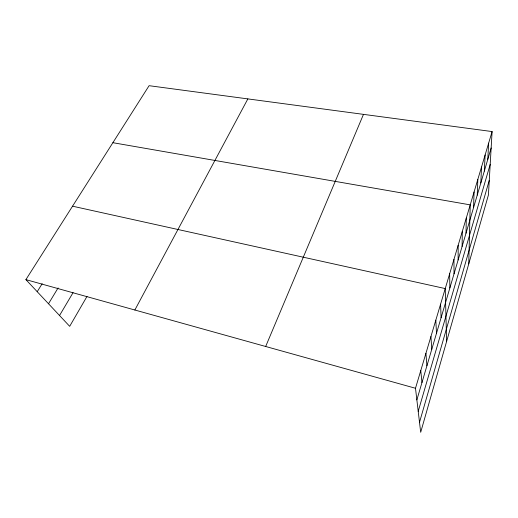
<?xml version="1.0" encoding="UTF-8"?>
<svg xmlns="http://www.w3.org/2000/svg" width="518" height="518" viewBox="0 0 518 518"><rect width="100%" height="100%" fill="white"/><g stroke="black" fill="none" stroke-linecap="round" stroke-linejoin="round"><path stroke-width="0.78" d="M458.126 259.965L458.165 245.292M462.114 246.426L462.276 231.514M466.019 233.184L466.297 218.039M468.751 263.882L470.227 204.869L112.885 142.696M473.581 207.543L474.067 191.984M477.24 195.131L477.829 179.377M480.827 182.977L481.513 167.036M484.336 171.069L485.12 154.96M487.781 159.402L488.642 143.143M492.1 131.566L488.429 194.936L420.687 432.31L415.494 388.267L492.1 131.566L149.093 85.69L25.9 279.629L69.684 326.327L86.998 296.413M419.509 422.312L489.277 180.283M418.214 411.311L490.203 164.342M416.86 399.877L491.148 147.973M265.669 346.49L363.481 114.361M134.855 310.017L247.857 98.899M59.538 315.507L73.064 292.644M48.517 303.755L58.094 287.93M37.212 291.699L42.172 283.709M72.552 206.19L445.24 288.584L446.607 341.479M25.9 279.629L415.494 388.267M420.771 370.577L421.956 382.614M425.919 353.334L426.916 365.786M430.931 336.532L431.759 349.365M435.819 320.15L436.486 333.339M440.591 304.176L441.096 317.702M449.65 273.815L449.87 287.956M453.956 259.389L454.04 273.802"/></g></svg>
